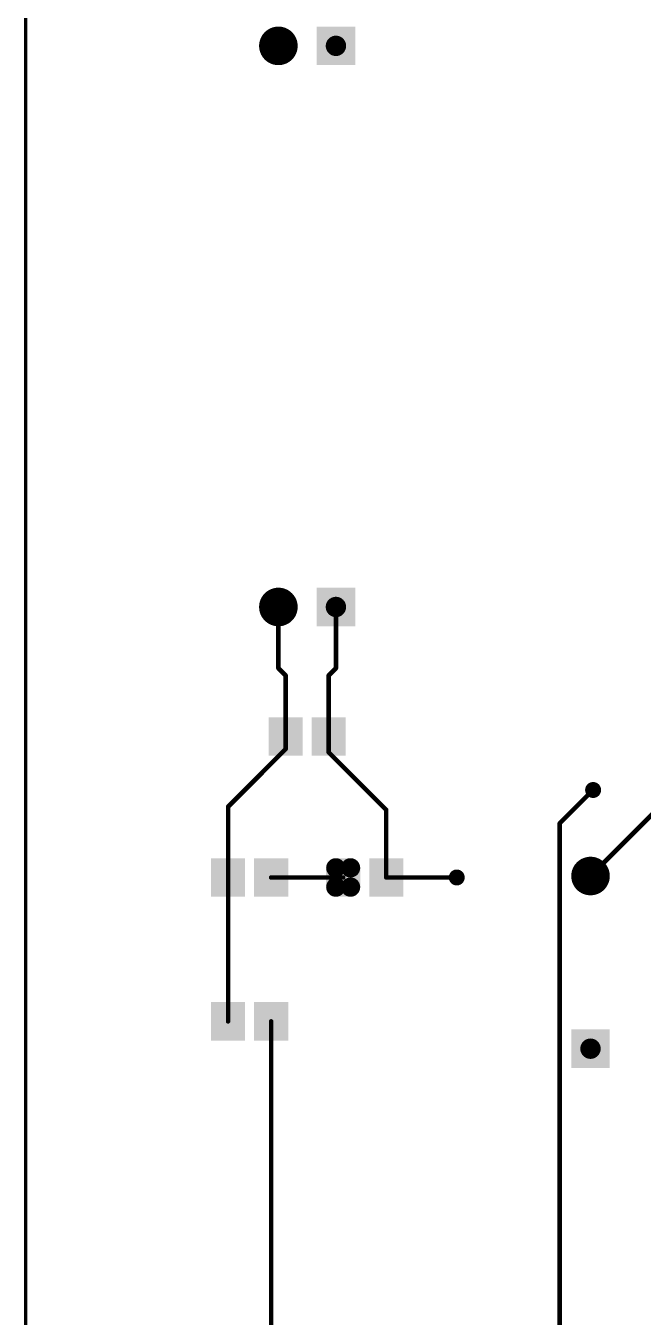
# Model space of a CAD drawing. Header units: millimetres. Extents: x 0 to 677, y 0 to 574.
# Drawn here: x 298.8 to 326, y 462 to 519 of the extents above; entities that cross this region are included whole.
import ezdxf

# ---------------------------------------------------------------- set-up
doc = ezdxf.new("R2010")
doc.units = ezdxf.units.MM
doc.layers.add('Layer2', color=7, linetype='Continuous', lineweight=70)
for name, color, linetype in [('MultiLayer', 9, 'Continuous'), ('TopLayer', 1, 'Continuous'), ('TopPaste', 250, 'Continuous'), ('TopSolder', 250, 'Continuous')]:
    doc.layers.add(name, color=color, linetype=linetype)
doc.layers.add('PadHoleLayer', color=7, linetype='Continuous', true_color=0xffffff)
doc.layers.add('ViaHoleLayer', color=7, linetype='Continuous', true_color=0xffffff)

msp = doc.modelspace()

# ---------------------------------------------------------------- linework, layer by layer
at = {"layer": 'Layer2', "color": 0}
msp.add_line((298.761, 438.184), (298.761, 547.937), dxfattribs=at)
at = {"layer": 'MultiLayer', "color": 0, "const_width": 0.25}
for points in [[(323.681, 485.225, 1), (323.931, 485.225, 1)], [(317.661, 481.364, 1), (317.911, 481.364, 1)]]:
    msp.add_lwpolyline(points, format="xyb", close=True, dxfattribs=at)
at = {"layer": 'PadHoleLayer', "const_width": 0.45}
for points in [[(309.687, 518.067, 1), (310.137, 518.067, 1)], [(309.687, 518.067, 1), (310.137, 518.067, 1)], [(312.227, 518.067, 1), (312.677, 518.067, 1)], [(312.227, 518.067, 1), (312.677, 518.067, 1)], [(309.687, 493.302, 1), (310.137, 493.302, 1)], [(309.687, 493.302, 1), (310.137, 493.302, 1)], [(312.227, 493.302, 1), (312.677, 493.302, 1)], [(312.227, 493.302, 1), (312.677, 493.302, 1)], [(323.466, 481.428, 1), (323.916, 481.428, 1)], [(323.466, 481.428, 1), (323.916, 481.428, 1)], [(323.466, 473.808, 1), (323.916, 473.808, 1)]]:
    msp.add_lwpolyline(points, format="xyb", close=True, dxfattribs=at)
at = {"layer": 'TopLayer', "color": 0}
for points, const_width in [([(309.537, 518.067, 1), (310.287, 518.067, 1)], 0.75), ([(309.537, 493.302, 1), (310.287, 493.302, 1)], 0.75), ([(309.862, 493.302, 1), (309.962, 493.302, 1)], 0.1), ([(312.402, 493.302, 1), (312.502, 493.302, 1)], 0.1), ([(309.862, 490.6, 1), (309.962, 490.6, 1)], 0.1), ([(309.862, 490.6, 1), (309.962, 490.6, 1)], 0.1), ([(310.182, 490.28, 1), (310.282, 490.28, 1)], 0.1), ([(310.182, 490.28, 1), (310.282, 490.28, 1)], 0.1), ([(312.082, 490.28, 1), (312.182, 490.28, 1)], 0.1), ([(312.082, 490.28, 1), (312.182, 490.28, 1)], 0.1), ([(312.402, 490.6, 1), (312.502, 490.6, 1)], 0.1), ([(312.402, 490.6, 1), (312.502, 490.6, 1)], 0.1), ([(310.182, 487.587, 1), (310.282, 487.587, 1)], 0.1), ([(310.182, 487.587, 1), (310.282, 487.587, 1)], 0.1), ([(312.082, 487.587, 1), (312.182, 487.587, 1)], 0.1), ([(312.082, 487.587, 1), (312.182, 487.587, 1)], 0.1), ([(310.182, 487.028, 1), (310.282, 487.028, 1)], 0.1), ([(310.182, 487.028, 1), (310.282, 487.028, 1)], 0.1), ([(312.082, 486.891, 1), (312.182, 486.891, 1)], 0.1), ([(312.082, 486.891, 1), (312.182, 486.891, 1)], 0.1), ([(323.681, 485.225, 1), (323.931, 485.225, 1)], 0.25), ([(323.756, 485.225, 1), (323.856, 485.225, 1)], 0.1), ([(307.642, 484.488, 1), (307.742, 484.488, 1)], 0.1), ([(307.642, 484.488, 1), (307.742, 484.488, 1)], 0.1), ([(314.622, 484.351, 1), (314.722, 484.351, 1)], 0.1), ([(314.622, 484.351, 1), (314.722, 484.351, 1)], 0.1), ([(322.283, 483.752, 1), (322.383, 483.752, 1)], 0.1), ([(322.283, 483.752, 1), (322.383, 483.752, 1)], 0.1), ([(323.316, 481.428, 1), (324.066, 481.428, 1)], 0.75), ([(312.284, 481.789, 1), (312.609, 481.789, 1)], 0.325), ([(312.934, 481.789, 1), (313.259, 481.789, 1)], 0.325), ([(317.661, 481.364, 1), (317.911, 481.364, 1)], 0.25), ([(307.642, 481.364, 1), (307.742, 481.364, 1)], 0.1), ([(307.642, 481.364, 1), (307.742, 481.364, 1)], 0.1), ([(309.542, 481.364, 1), (309.642, 481.364, 1)], 0.1), ([(312.284, 480.939, 1), (312.609, 480.939, 1)], 0.325), ([(312.722, 481.364, 1), (312.822, 481.364, 1)], 0.1), ([(312.934, 480.939, 1), (313.259, 480.939, 1)], 0.325), ([(314.622, 481.364, 1), (314.722, 481.364, 1)], 0.1), ([(314.622, 481.364, 1), (314.722, 481.364, 1)], 0.1), ([(317.736, 481.364, 1), (317.836, 481.364, 1)], 0.1), ([(323.641, 481.428, 1), (323.741, 481.428, 1)], 0.1), ([(307.642, 475.014, 1), (307.742, 475.014, 1)], 0.1), ([(309.542, 475.014, 1), (309.642, 475.014, 1)], 0.1)]:
    msp.add_lwpolyline(points, format="xyb", close=True, dxfattribs=dict(at, const_width=const_width))
at = {"layer": 'TopLayer', "color": 0, "const_width": 0.2}
for points in [[(309.912, 490.6), (309.912, 493.302)], [(312.452, 490.6), (312.452, 493.302)], [(309.912, 490.6), (310.232, 490.28)], [(310.232, 487.587), (310.232, 490.28)], [(312.132, 490.28), (312.452, 490.6)], [(312.132, 487.587), (312.132, 490.28)], [(323.691, 481.428), (330.41, 488.146)], [(310.232, 487.028), (310.232, 487.587)], [(312.132, 486.891), (312.132, 487.587)], [(307.692, 484.488), (310.232, 487.028)], [(312.132, 486.891), (314.672, 484.351)], [(322.333, 483.752), (323.806, 485.225)], [(307.692, 481.364), (307.692, 484.488)], [(314.672, 481.364), (314.672, 484.351)], [(322.333, 458.415), (322.333, 483.752)], [(307.692, 475.014), (307.692, 481.364)], [(309.592, 481.364), (312.772, 481.364)], [(314.672, 481.364), (317.786, 481.364)], [(309.592, 461.237), (309.592, 475.014)]]:
    msp.add_lwpolyline(points, dxfattribs=at)
at = {"layer": 'TopLayer', "color": 0}
for points in [[(311.702, 518.817), (311.702, 517.317), (313.202, 518.817), (313.202, 517.317)], [(311.702, 494.052), (311.702, 492.552), (313.202, 494.052), (313.202, 492.552)], [(309.582, 488.337), (309.582, 486.837), (310.882, 488.337), (310.882, 486.837)], [(311.482, 488.337), (311.482, 486.837), (312.782, 488.337), (312.782, 486.837)], [(307.042, 482.114), (307.042, 480.614), (308.342, 482.114), (308.342, 480.614)], [(308.942, 482.114), (308.942, 480.614), (310.242, 482.114), (310.242, 480.614)], [(312.122, 481.789), (312.122, 480.939), (313.422, 481.789), (313.422, 480.939)], [(312.447, 482.114), (312.447, 480.614), (313.097, 482.114), (313.097, 480.614)], [(314.022, 482.114), (314.022, 480.614), (315.322, 482.114), (315.322, 480.614)], [(308.342, 474.264), (308.342, 475.764), (307.042, 474.264), (307.042, 475.764)], [(310.242, 474.264), (310.242, 475.764), (308.942, 474.264), (308.942, 475.764)], [(324.441, 473.058), (324.441, 474.558), (322.941, 473.058), (322.941, 474.558)]]:
    msp.add_solid(points, dxfattribs=at)
at = {"layer": 'TopPaste', "color": 0, "const_width": 0.325}
for points in [[(312.284, 481.789, 1), (312.609, 481.789, 1)], [(312.934, 481.789, 1), (313.259, 481.789, 1)], [(312.284, 480.939, 1), (312.609, 480.939, 1)], [(312.934, 480.939, 1), (313.259, 480.939, 1)]]:
    msp.add_lwpolyline(points, format="xyb", close=True, dxfattribs=at)
at = {"layer": 'TopPaste', "color": 0}
for points in [[(309.582, 488.337), (309.582, 486.837), (310.882, 488.337), (310.882, 486.837)], [(311.482, 488.337), (311.482, 486.837), (312.782, 488.337), (312.782, 486.837)], [(307.042, 482.114), (307.042, 480.614), (308.342, 482.114), (308.342, 480.614)], [(308.942, 482.114), (308.942, 480.614), (310.242, 482.114), (310.242, 480.614)], [(312.122, 481.789), (312.122, 480.939), (313.422, 481.789), (313.422, 480.939)], [(312.447, 482.114), (312.447, 480.614), (313.097, 482.114), (313.097, 480.614)], [(314.022, 482.114), (314.022, 480.614), (315.322, 482.114), (315.322, 480.614)], [(308.342, 474.264), (308.342, 475.764), (307.042, 474.264), (307.042, 475.764)], [(310.242, 474.264), (310.242, 475.764), (308.942, 474.264), (308.942, 475.764)]]:
    msp.add_solid(points, dxfattribs=at)
at = {"layer": 'TopSolder', "color": 0}
for points, const_width in [([(309.486, 518.067, 1), (310.338, 518.067, 1)], 0.852), ([(309.486, 493.302, 1), (310.338, 493.302, 1)], 0.852), ([(323.63, 485.225, 1), (323.982, 485.225, 1)], 0.352), ([(312.234, 481.789, 1), (312.66, 481.789, 1)], 0.427), ([(312.884, 481.789, 1), (313.31, 481.789, 1)], 0.427), ([(323.266, 481.428, 1), (324.117, 481.428, 1)], 0.852), ([(317.61, 481.364, 1), (317.962, 481.364, 1)], 0.352), ([(312.234, 480.939, 1), (312.66, 480.939, 1)], 0.427), ([(312.884, 480.939, 1), (313.31, 480.939, 1)], 0.427)]:
    msp.add_lwpolyline(points, format="xyb", close=True, dxfattribs=dict(at, const_width=const_width))
for points in [[(311.6, 518.919), (311.6, 517.216), (313.304, 518.919), (313.304, 517.216)], [(311.6, 494.154), (311.6, 492.451), (313.304, 494.154), (313.304, 492.451)], [(309.48, 488.439), (309.48, 486.736), (310.984, 488.439), (310.984, 486.736)], [(311.38, 488.439), (311.38, 486.736), (312.884, 488.439), (312.884, 486.736)], [(306.94, 482.216), (306.94, 480.513), (308.444, 482.216), (308.444, 480.513)], [(308.84, 482.216), (308.84, 480.513), (310.344, 482.216), (310.344, 480.513)], [(312.447, 482.216), (312.447, 480.513), (313.097, 482.216), (313.097, 480.513)], [(313.92, 482.216), (313.92, 480.513), (315.424, 482.216), (315.424, 480.513)], [(312.02, 481.789), (312.02, 480.939), (313.524, 481.789), (313.524, 480.939)], [(308.444, 474.163), (308.444, 475.866), (306.94, 474.163), (306.94, 475.866)], [(310.344, 474.163), (310.344, 475.866), (308.84, 474.163), (308.84, 475.866)], [(324.543, 472.956), (324.543, 474.659), (322.84, 472.956), (322.84, 474.659)]]:
    msp.add_solid(points, dxfattribs=at)
at = {"layer": 'ViaHoleLayer', "const_width": 0.15}
for points in [[(323.731, 485.225, 1), (323.881, 485.225, 1)], [(317.711, 481.364, 1), (317.861, 481.364, 1)]]:
    msp.add_lwpolyline(points, format="xyb", close=True, dxfattribs=at)

doc.saveas('drawing.dxf')
